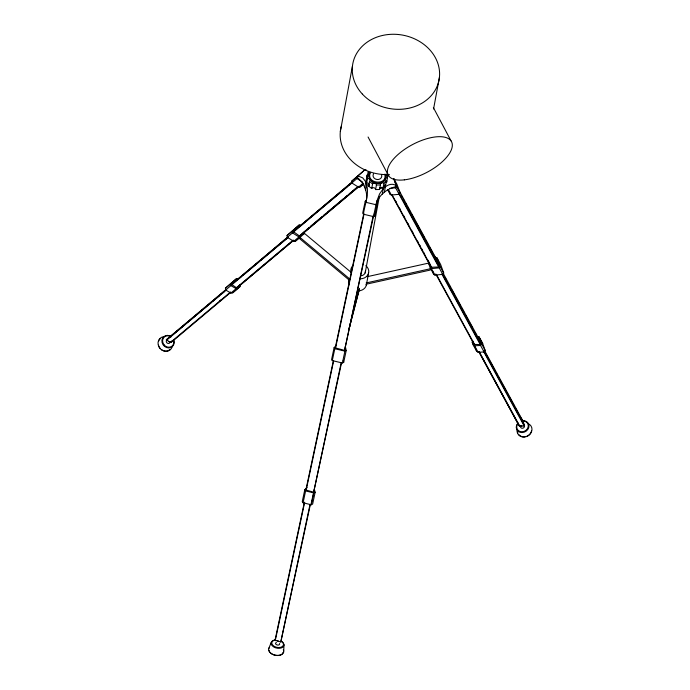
<?xml version="1.0" encoding="UTF-8"?>
<svg xmlns="http://www.w3.org/2000/svg" width="690" height="690" viewBox="0 0 690 690"><rect width="100%" height="100%" fill="white"/><g stroke="black" fill="none" stroke-linecap="round" stroke-linejoin="round"><path stroke-width="1.03" d="M283.754 650.989L283.961 644.572M275.595 639.932A5.96 3.717 12 0 0 273.844 646.133A5.96 3.717 12 0 0 283.4 645.116L283.469 644.141A5.96 3.717 12 0 0 281.391 641.321M283.167 652.499L283.668 652.248L283.15 652.542A7.254 4.528 12 0 1 275.802 655.397A7.254 4.528 12 0 1 268.979 650.351M367.313 176.355L368.158 171.793A2.079 1.768 10.5 0 1 367.123 175.062L366.166 180.763L366.632 183.066A2.079 1.768 10.5 0 1 369.236 185.144M367.123 175.062L367.477 178.503A2.079 1.768 10.5 0 1 369.486 181.574L372.557 183.937A2.079 1.768 10.5 0 1 376.43 185.015L380.414 184.92A2.079 1.768 10.5 0 1 383.882 183.368L386.46 180.866A2.079 1.768 10.5 0 1 387.495 177.597L387.142 174.156L386.797 175.976M368.848 176.226L369.849 172.336M358.162 289.533L359.248 289.421L358.998 290.766L360.232 290.637A9.065 7.702 10.5 0 0 366.321 285.237L366.433 284.168M385.572 178.305L385.814 176.157M386.193 182.177A2.079 1.768 10.5 0 1 386.65 182.16L386.762 181.013M352.245 181.789L293.293 231.581L299.374 235.911L300.159 235.877L304.721 231.245M303.85 233.988L304.092 232.59M350.986 272.231L304.488 233.41L299.969 237.429L299.719 238.766L349.476 280.304M340.334 131.48L352.426 66.214M364.734 187.49L365.726 182.126L365.329 181.263L362.716 177.856L358.662 176.226A15.905 6.796 50.8 0 0 356.721 176.907L351.529 181.358L351.762 182.954L358.49 187.154L359.895 187.085L363.63 183.954M366.632 183.066L367.477 178.503M365.666 190.078L366.657 184.704L365.726 182.126M349.131 280.028L349.382 278.682M386.46 180.866L385.615 185.429L383.036 187.93A2.079 1.768 10.5 0 0 379.569 189.474L375.584 189.578A2.079 1.768 10.5 0 0 371.712 188.499L368.641 186.136L369.486 181.574M371.712 188.499L372.557 183.937M375.584 189.578L376.43 185.015M379.569 189.474L380.414 184.92M365.191 272.904L379.397 196.253M383.036 187.93L383.882 183.368M382.277 194.054L383.278 188.689C386.141 185.67 390.79 182.988 394.965 184.92A15.905 7.348 -22.4 0 1 396.629 186.472A30.507 25.927 10.5 0 0 385.158 191.561L381.561 194.753A30.507 25.927 10.5 0 0 376.007 204.775L344.569 350.391L335.245 347.846L363.846 213.314M366.321 285.237L368.564 273.162M384.373 192.2L385.365 186.835L384.632 184.808M386.65 182.16L387.495 177.597M433.57 108.96L439.427 77.375M367.287 276.664L428.516 263.132L430.534 268.712L430.284 270.057L365.942 284.28M287.739 236.981L231.564 284.392L236.437 287.73L239.318 285.824L239.464 285.039M376.507 201.057L377.206 204.154L374.679 216.022L373.506 216.608L363.414 214.193C364.751 204.576 369.288 194.554 366.657 184.704L368.736 185.205M172.362 340.731L171.155 342.447L170.361 342.507L166.342 339.791L226.251 289.317M336.608 345.026L334.098 347.682L331.579 359.55L332.295 360.594L342.387 363.009L343.698 362.353L346.225 350.486L345.319 346.518M366.476 199.953L365.217 201.282L362.699 213.15L363.414 214.193M307.076 487.537L304.782 489.745L302.255 501.621L303.091 502.794L311.294 504.761L312.639 504.105L315.166 492.237L314.329 489.279M332.295 360.594L334.814 348.726L334.098 347.682M335.513 348.226L363.88 214.745M303.091 502.794L305.61 490.926L304.782 489.745M333.408 360.49L305.868 490.012L313.665 492.186L341.61 362.457M306.119 490.383L333.649 360.861M304.23 502.863L275.017 640.303L280.787 641.993L310.397 504.338M275.25 640.665L304.687 502.182M280.787 641.993L310 504.554M310.966 504.683L313.493 492.815M313.665 492.186L341.196 362.673M311.294 504.761L313.812 492.893L315.166 492.237M344.569 350.391L373.169 215.867M342.387 363.009L344.905 351.141L346.225 350.486M238.076 279.26L236.325 278.786L231.09 283.176L225.423 288.213L225.673 290.024L230.891 293.043L232.677 292.845L239.999 286.6L240.413 284.849M348.821 329.406L359.524 288.351M348.838 329.716L359.274 289.697M477.351 336.599L479.093 336.962L482.629 343.456L485.165 350.451L484.087 351.943L478.136 352.288L476.686 351.314L473.15 344.828L472.219 342.249L472.685 340.506M428.801 263.925L429.327 262.347M268.703 648.66L271.17 642.597M369.047 174.346L369.797 172.604M370.547 172.388C364.906 183.48 387.944 186.395 384.779 174.165M385.624 178.037C383.511 186.55 369.029 184.584 368.9 175.959M349.511 279.157L348.709 281.011A9.065 7.702 10.5 0 0 348.916 285.03M473.15 344.828L474.599 345.802L480.55 345.457L481.629 343.956L479.093 336.962M389.764 188.353L395.62 187.818L396.578 186.507L393.809 178.857L396.629 186.472M393.964 178.822L397 184.385L400.114 192.993L399.156 194.304L391.351 195.029L390.161 194.339L387.633 189.707M391.541 194.623L431.103 267.254L438.728 266.995L439.082 266.521L436.278 258.785L397.742 188.042M437.081 257.965L440.617 264.451L443.73 273.068L442.773 274.37L434.967 275.094L433.786 274.404L430.25 267.918L431.431 268.6L439.237 267.884L440.194 266.573L437.081 257.965L435.356 257.62M435.718 273.964L474.108 344.439L480.214 344.526L480.568 344.069L478.23 337.626L443.429 273.732M478.92 351.986L519.156 425.834L524.227 426.075L524.573 425.627L522.865 420.909L484.699 350.848M384.873 179.78C381.19 185.343 371.599 183.98 369.288 177.839M236.325 278.786L230.65 283.814L230.9 285.626L236.127 288.653L237.912 288.454M299.227 224.931L292.25 231.124L292.517 232.901L298.96 236.937L300.616 236.851L295.38 241.241L293.733 241.328L287.281 237.291L287.023 235.514L299.227 224.931L300.771 225.363M351.529 181.358L363.734 170.775L356.756 176.959L356.997 178.563L362.88 182.238M232.677 292.845L239.999 286.6M295.38 241.241L298.615 238.378M359.895 187.085L363.121 184.221M287.023 235.514L292.25 231.124M225.423 288.213L230.874 283.616M293.293 231.581L352.564 181.815M300.935 225.492L329.751 201.299M331.398 199.919L347.044 186.783M348.692 185.403L351.158 183.324M351.762 182.954L356.997 178.563M287.281 237.291L292.517 232.901M293.379 232.159L352.65 182.393M232.297 283.53L233.789 282.27M231.564 284.392L288.273 236.782M238.973 278.544L241.431 276.474M243.078 275.094L258.698 261.984M260.337 260.604L275.957 247.494M277.596 246.114L287.463 237.834M166.342 339.791L230.9 285.626M231.65 284.961L288.368 237.351M185.55 324.102L170.706 336.556L170.171 336.392M187.206 322.713L202.869 309.56M204.516 308.171L206.991 306.101M208.639 304.713L211.114 302.634M212.762 301.254L215.237 299.175M216.884 297.787L219.36 295.717M221.007 294.328L224.31 291.56M166.445 340.343L226.639 289.809M219.36 301.271L221.007 299.891M170.361 342.507L230.555 291.974M171.155 342.447L230.529 292.603M236.437 287.73L293.147 240.12M239.318 285.824L293.561 240.284M230.891 293.043L236.127 288.653M237.222 287.678L293.121 240.758M306.369 229.865L308.835 227.795M310.483 226.406L322.006 216.729M323.653 215.349L326.129 213.279M327.776 211.89L343.413 198.763M345.06 197.375L347.527 195.305M349.175 193.925L358.231 186.317M299.374 235.911L357.825 186.835M302.936 233.401L358.921 186.404M293.733 241.328L298.96 236.937M300.159 235.877L358.61 186.8M358.49 187.154L362.974 183.393M164.401 345.216L164.22 345.052A5.96 5.348 50 0 1 163.806 337.522A5.96 5.348 50 0 1 171.068 336.91M365.217 201.282L365.942 202.325L376.033 204.74L377.206 204.154M366.192 282.935L430.534 268.712M366.166 169.921L365.743 169.938A15.905 7.167 46 0 0 363.682 170.732M522.865 420.909L519.225 415.139M477.687 337.522L478.23 337.626M436.278 258.785L433.665 254.903M380.164 187.939L383.278 188.689L379.552 193.925L376.947 200.902A15.905 0.845 -74.6 0 0 376.007 204.775M334.814 348.726L344.905 351.141M305.61 490.926L313.812 492.893M386.512 174.156L388.91 174.872M299.969 237.429L349.727 278.967M164.22 345.052L165.376 346.087A5.96 5.348 50 0 0 171.594 346.397A5.96 5.348 50 0 0 173.656 340.662M160.27 348.502L160.218 348.459A7.254 6.512 50 0 1 158.476 345.155M479.196 337.238L482.733 343.732M396.578 186.507L400.114 192.993M440.194 266.573L443.73 273.068M401.287 195.477L402.313 197.366M403.348 199.246L404.375 201.135M405.401 203.024L406.427 204.913M407.454 206.793L410.541 212.46M411.568 214.34L414.647 219.998M415.682 221.887L424.41 237.921M425.445 239.81L428.524 245.468M429.551 247.356L432.639 253.014M481.629 343.956L485.165 350.451M398.993 192.941L439.082 266.521M445.438 278.329L446.456 280.209M449.526 285.85L450.553 287.721M451.579 289.602L454.65 295.242M455.676 297.123L460.282 305.575M461.3 307.455L464.379 313.096M465.396 314.976L468.467 320.609M469.493 322.489L472.564 328.13M475.125 332.83L476.152 334.71M395.62 187.818L438.728 266.995M439.237 267.884L442.773 274.37M442.687 274.534L480.568 344.069M484.673 351.702L485.7 353.599M486.735 355.488L495.498 371.582M496.533 373.48L497.559 375.369M498.594 377.266L499.629 379.155M500.655 381.053L501.69 382.941M502.717 384.839L503.752 386.736M504.787 388.625L505.813 390.523M506.848 392.412L507.875 394.309M508.909 396.198L509.945 398.096M510.971 399.984L514.067 405.668M515.102 407.557L518.19 413.241M483.828 350.839L524.573 425.627M441.824 274.051L480.214 344.526M480.55 345.457L484.087 351.943M483.483 351.288L524.227 426.075M479.067 351.452L519.812 426.248M479.49 352.599L519.156 425.834M436.373 274.37L474.772 344.836M474.599 345.802L478.136 352.288M395.43 200.618L396.457 202.506M399.545 208.164L400.571 210.053M403.65 215.711L404.685 217.6M407.764 223.258L408.791 225.147M411.878 230.805L412.905 232.694M417.528 241.181L418.554 243.07M419.58 244.95L420.615 246.839M421.642 248.728L422.668 250.617M423.695 252.497L424.721 254.386M427.809 260.044L428.835 261.933M392.196 195.003L431.768 267.634M472.219 342.249L475.755 348.743M388.315 189.465L391.351 195.029M431.431 268.6L434.967 275.094M433.38 107.588L451.01 140.829M368.072 137.008L388.72 175.941M473.176 341.861L474.108 344.439M476.066 349.597L476.686 351.314M432.699 271.42L433.786 274.404M429.861 263.822L431.103 267.254M389.082 191.346L390.161 194.339M374.213 213.96L374.679 216.022M344.577 348.338L345 350.184M343.249 360.37L343.698 362.353M385.425 174.277L385.762 176.433M389.22 174.518A43.875 37.295 10.5 0 1 341.49 125.744M170.93 341.861A2.07 1.863 50 0 1 168.576 341.274M171.646 341.222A2.07 1.863 50 0 1 171.336 341.593M169.904 342.68A2.07 1.863 50 0 1 166.833 342.732A2.07 1.863 50 0 1 167.265 339.678M170.171 341.723A2.07 1.863 50 0 1 170.102 342.231M169.869 349.58A7.254 6.512 50 0 1 161.615 349.718M158.51 341.576A7.254 6.512 50 0 1 160.304 338.687M172.241 346.708A7.702 6.917 50 0 1 160.089 348.579A7.702 6.917 50 0 1 163.444 336.686M174.018 340.722A6.546 5.882 50 0 1 168.533 347.924A6.546 5.882 50 0 1 161.917 340.386A6.546 5.882 50 0 1 169.697 335.806M278.639 641.096A2.07 1.294 12 0 1 277.147 640.605M279.536 643.52A2.07 1.294 12 0 1 278.484 645.021A2.07 1.294 12 0 1 275.845 644.158A2.07 1.294 12 0 1 276.44 642.502M283.314 649.695A7.702 4.804 12 0 1 275.862 655.284A7.702 4.804 12 0 1 269.298 647.522M281.675 641.467A6.546 4.088 12 0 1 281.693 647.815A6.546 4.088 12 0 1 271.946 645.486A6.546 4.088 12 0 1 275.319 639.949M381.587 174.863A4.399 3.743 10.5 0 1 377.033 179.512A4.399 3.743 10.5 0 1 373.523 173.863M385.615 185.429A2.079 1.768 10.5 0 1 385.244 185.179M368.926 185.851A2.079 1.768 10.5 0 1 368.641 186.136M366.726 179.607A2.079 1.768 10.5 0 1 366.278 179.624M365.838 265.65A9.065 7.702 10.5 0 1 368.236 274.12A9.065 7.702 10.5 0 1 360.154 278.803M351.15 272.955A9.065 7.702 10.5 0 1 353.099 265.495M365.415 271.118A5.701 4.839 10.5 0 1 361.465 275.776M356.721 176.907A30.507 25.927 10.5 0 1 364.346 186.576L365.959 191.009A30.507 25.927 10.5 0 1 365.942 202.368M521.942 425.946A2.07 1.82 -28.6 0 1 520.898 426.101M519.967 425.756A2.07 1.82 -28.6 0 1 519.63 425.42M524.193 425.204A2.07 1.82 -28.6 0 1 522.865 428.197A2.07 1.82 -28.6 0 1 520.527 426.204M522.287 420.736A6.546 5.753 -28.6 0 1 528.851 427.214A6.546 5.753 -28.6 0 1 519.717 432.164A6.546 5.753 -28.6 0 1 517.88 423.125M522.201 421.055A5.96 5.235 -28.6 0 1 528.169 426.946A5.96 5.235 -28.6 0 1 519.863 431.448A5.96 5.235 -28.6 0 1 518.19 423.22M527.91 423.539A7.702 6.771 -28.6 0 1 531.455 431.992A7.702 6.771 -28.6 0 1 522.304 436.943A7.702 6.771 -28.6 0 1 517.172 429.361M531.524 430.965A7.254 6.374 -28.6 0 1 526.798 436.304M524.986 436.796A7.254 6.374 -28.6 0 1 518.699 434.441M517.905 432.984A7.254 6.374 -28.6 0 1 517.569 431.336M404.331 179.857A35.802 15.646 -27.9 0 0 452.321 144.736A35.802 15.646 -27.9 0 0 402.934 150.558A35.802 15.646 -27.9 0 0 404.331 179.857M362.371 94.09A43.875 37.295 10.5 0 0 436.917 86.793A43.875 37.295 10.5 0 0 388.496 34.5A43.875 37.295 10.5 0 0 362.371 94.09"/></g></svg>
